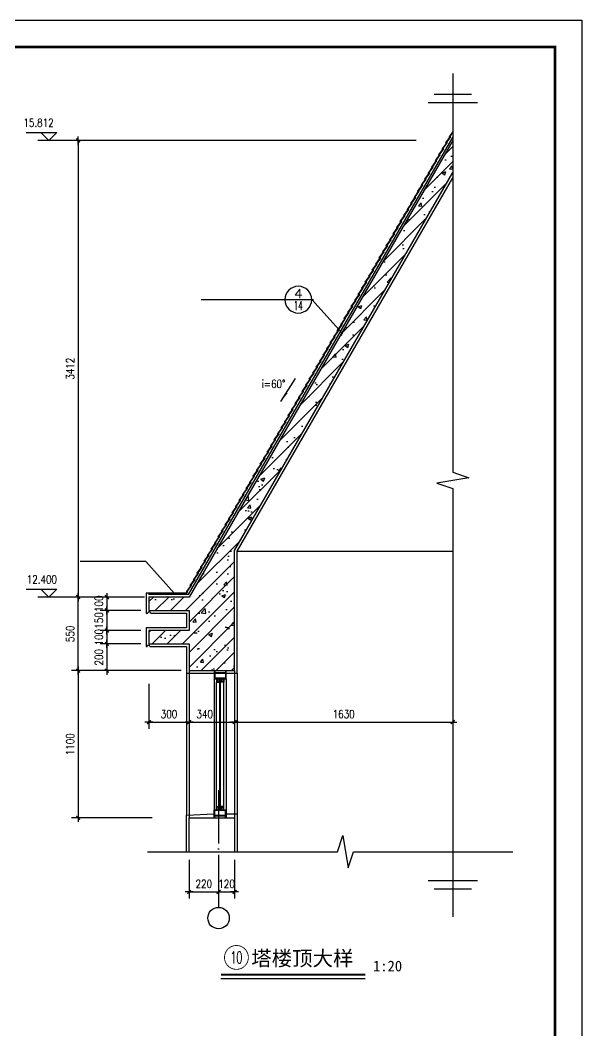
# Model space of a CAD drawing. Extents: x 12400 to 217743, y 90685 to 209848.
# Drawn here: x 110832 to 115027, y 183970 to 191521 of the extents above; entities that cross this region are included whole.
import ezdxf
from ezdxf.enums import TextEntityAlignment as Align

# ---------------------------------------------------------------- set-up
doc = ezdxf.new("R2010")
doc.units = 0
doc.header["$LTSCALE"] = 200
doc.linetypes.add('CONTINOUS', pattern=[0])
doc.linetypes.add('DOTE', pattern=[2.42, 2, -0.2, 0.02, -0.2])
doc.layers.get('0').update_dxf_attribs({"linetype": 'CONTINUOUS'})
doc.layers.get('DEFPOINTS').update_dxf_attribs({"linetype": 'CONTINUOUS'})
for name, color, linetype in [('2', 2, 'CONTINUOUS'), ('4', 4, 'CONTINUOUS'), ('8', 8, 'CONTINUOUS'), ('ASHADE', 7, 'CONTINUOUS'), ('AXIS', 3, 'CONTINUOUS'), ('AXIS_TEXT', 7, 'CONTINUOUS'), ('DOTE', 1, 'DOTE'), ('F1', 121, 'CONTINOUS'), ('HATCH', 8, 'CONTINUOUS'), ('LM-8', 8, 'CONTINUOUS'), ('PM-143', 143, 'CONTINUOUS'), ('PM-8', 8, 'CONTINUOUS'), ('PUB_DIM', 3, 'CONTINUOUS'), ('PUB_TITLE', 143, 'CONTINUOUS'), ('TEXT', 7, 'CONTINUOUS')]:
    doc.layers.add(name, color=color, linetype=linetype)
doc.styles.add('2', font='SIMHEI.TTF')
doc.styles.add('COMP', font='complex', dxfattribs={"bigfont": 'hztxt'})
doc.styles.add('COMPLEX', font='COMPLEX')
doc.styles.add('DIM_FONT', font='SIMPLEX', dxfattribs={"width": 0.8})
doc.dimstyles.new('DIMN150', dxfattribs={"dimscale": 1.5, "dimtxt": 300, "dimasz": 1, "dimexe": 250, "dimexo": 0, "dimgap": 150, "dimtad": 1, "dimdec": 0, "dimzin": 0, "dimdsep": 46, "dimtxsty": 'DIM_FONT', "dimblk": '_DIMX', "dimblk1": '_DIMX', "dimblk2": '_DIMX', "dimsah": 1, "dimcen": 0, "dimclrt": 7, "dimadec": 0, "dimazin": 0, "dimtfac": 1, "dimtdec": 0, "dimtix": 1, "dimtmove": 2, "dimatfit": 3, "dimldrblk": '_DIMX', "dimfxl": 0, "dimtolj": 1, "dimtzin": 0, "dimarcsym": 0})
doc.dimstyles.new('DIMN20', dxfattribs={"dimscale": 0.2, "dimtxt": 300, "dimasz": 1, "dimexe": 250, "dimexo": 300, "dimgap": 150, "dimtad": 1, "dimdec": 0, "dimzin": 0, "dimdsep": 46, "dimtxsty": 'DIM_FONT', "dimblk": '_DIMX', "dimblk1": '_DIMX', "dimblk2": '_DIMX', "dimcen": 2.5, "dimclrt": 7, "dimadec": 0, "dimazin": 0, "dimtfac": 1, "dimtdec": 0, "dimtix": 1, "dimtmove": 2, "dimatfit": 3, "dimldrblk": '_DIMX', "dimfxl": 0, "dimtolj": 1, "dimtzin": 0, "dimarcsym": 0})

# ---------------------------------------------------------------- blocks, each defined once
blk = doc.blocks.new('_ARROW')
blk.add_solid([(0, 0), (-1, 0.1), (-1, -0.1)])
blk = doc.blocks.new('_DIMX')
blk.add_line((-150, 0), (150, 0))
at = {"const_width": 50}
blk.add_lwpolyline([(-70, -70), (70, 70)], dxfattribs=at)
blk = doc.blocks.new('*D2148')
at = {"layer": 'DEFPOINTS', "color": 0}
for p in [(111793.4, 187210.7), (111479.4, 187110.7), (111793.4, 187110.7)]:
    blk.add_point(p, dxfattribs=at)
at = {"layer": 'PUB_DIM', "color": 0, "lineweight": -2}
for p, q in [((111733.4, 187210.7), (111429.4, 187210.7)), ((111479.4, 187210.9), (111479.4, 187211.1)), ((111479.4, 187210.7), (111479.4, 187110.7)), ((111733.4, 187110.7), (111429.4, 187110.7)), ((111479.4, 187110.5), (111479.4, 187110.3))]:
    blk.add_line(p, q, dxfattribs=at)
at = {"layer": 'PUB_DIM', "color": 0, "lineweight": -2, "xscale": 0.2, "yscale": 0.2, "zscale": 0.2}
for p, rotation in [((111479.4, 187210.7), 270), ((111479.4, 187110.7), 90)]:
    blk.add_blockref('_DIMX', p, dxfattribs=dict(at, rotation=rotation))
at = {"layer": 'PUB_DIM', "color": 7, "insert": (111419.4, 187160.7), "char_height": 60, "attachment_point": 5, "rotation": 90, "style": 'DIM_FONT'}
blk.add_mtext('\\A1;100', dxfattribs=at)
blk = doc.blocks.new('*D2149')
at = {"layer": 'DEFPOINTS', "color": 0}
for p in [(111793.4, 187110.7), (111479.4, 186960.7), (111793.4, 186960.7)]:
    blk.add_point(p, dxfattribs=at)
at = {"layer": 'PUB_DIM', "color": 0, "lineweight": -2}
for p, q in [((111733.4, 187110.7), (111429.4, 187110.7)), ((111479.4, 187110.9), (111479.4, 187111.1)), ((111479.4, 187110.7), (111479.4, 186960.7)), ((111733.4, 186960.7), (111429.4, 186960.7)), ((111479.4, 186960.5), (111479.4, 186960.3))]:
    blk.add_line(p, q, dxfattribs=at)
at = {"layer": 'PUB_DIM', "color": 0, "lineweight": -2, "xscale": 0.2, "yscale": 0.2, "zscale": 0.2}
for p, rotation in [((111479.4, 187110.7), 270), ((111479.4, 186960.7), 90)]:
    blk.add_blockref('_DIMX', p, dxfattribs=dict(at, rotation=rotation))
at = {"layer": 'PUB_DIM', "color": 7, "insert": (111419.4, 187035.7), "char_height": 60, "attachment_point": 5, "rotation": 90, "style": 'DIM_FONT'}
blk.add_mtext('\\A1;150', dxfattribs=at)
blk = doc.blocks.new('*D2150')
at = {"layer": 'DEFPOINTS', "color": 0}
for p in [(111793.4, 186960.7), (111479.4, 186860.7), (111793.4, 186860.7)]:
    blk.add_point(p, dxfattribs=at)
at = {"layer": 'PUB_DIM', "color": 0, "lineweight": -2}
for p, q in [((111733.4, 186960.7), (111429.4, 186960.7)), ((111479.4, 186960.9), (111479.4, 186961.1)), ((111479.4, 186960.7), (111479.4, 186860.7)), ((111733.4, 186860.7), (111429.4, 186860.7)), ((111479.4, 186860.5), (111479.4, 186860.3))]:
    blk.add_line(p, q, dxfattribs=at)
at = {"layer": 'PUB_DIM', "color": 0, "lineweight": -2, "xscale": 0.2, "yscale": 0.2, "zscale": 0.2}
for p, rotation in [((111479.4, 186960.7), 270), ((111479.4, 186860.7), 90)]:
    blk.add_blockref('_DIMX', p, dxfattribs=dict(at, rotation=rotation))
at = {"layer": 'PUB_DIM', "color": 7, "insert": (111419.4, 186910.7), "char_height": 60, "attachment_point": 5, "rotation": 90, "style": 'DIM_FONT'}
blk.add_mtext('\\A1;100', dxfattribs=at)
blk = doc.blocks.new('*D2151')
at = {"layer": 'DEFPOINTS', "color": 0}
for p in [(111793.4, 186621.3), (112093.4, 186621.3), (112093.4, 186276)]:
    blk.add_point(p, dxfattribs=at)
at = {"layer": 'PUB_DIM', "color": 0, "lineweight": -2}
for p, q in [((111793.4, 186561.3), (111793.4, 186226)), ((112093.4, 186561.3), (112093.4, 186226)), ((111793.6, 186276), (112093.2, 186276))]:
    blk.add_line(p, q, dxfattribs=at)
at = {"layer": 'PUB_DIM', "color": 0, "lineweight": -2, "xscale": 0.2, "yscale": 0.2, "zscale": 0.2, "rotation": 180}
blk.add_blockref('_DIMX', (111793.4, 186276), dxfattribs=at)
at = {"layer": 'PUB_DIM', "color": 0, "lineweight": -2, "xscale": 0.2, "yscale": 0.2, "zscale": 0.2}
blk.add_blockref('_DIMX', (112093.4, 186276), dxfattribs=at)
at = {"layer": 'PUB_DIM', "color": 7, "insert": (111943.4, 186336), "char_height": 60, "attachment_point": 5, "style": 'DIM_FONT'}
blk.add_mtext('\\A1;300', dxfattribs=at)
blk = doc.blocks.new('*D2152')
at = {"layer": 'DEFPOINTS', "color": 0}
for p in [(112093.4, 186621.3), (112433.4, 186621.3), (112433.4, 186276)]:
    blk.add_point(p, dxfattribs=at)
at = {"layer": 'PUB_DIM', "color": 0, "lineweight": -2}
for p, q in [((112093.4, 186561.3), (112093.4, 186226)), ((112433.4, 186561.3), (112433.4, 186226)), ((112093.6, 186276), (112433.2, 186276))]:
    blk.add_line(p, q, dxfattribs=at)
at = {"layer": 'PUB_DIM', "color": 0, "lineweight": -2, "xscale": 0.2, "yscale": 0.2, "zscale": 0.2, "rotation": 180}
blk.add_blockref('_DIMX', (112093.4, 186276), dxfattribs=at)
at = {"layer": 'PUB_DIM', "color": 0, "lineweight": -2, "xscale": 0.2, "yscale": 0.2, "zscale": 0.2}
blk.add_blockref('_DIMX', (112433.4, 186276), dxfattribs=at)
at = {"layer": 'PUB_DIM', "color": 7, "insert": (112210.4, 186336), "char_height": 60, "attachment_point": 5, "style": 'DIM_FONT'}
blk.add_mtext('\\A1;340', dxfattribs=at)
blk = doc.blocks.new('*D2153')
at = {"layer": 'DEFPOINTS', "color": 0}
for p in [(111793.4, 186860.7), (111479.4, 186660.7), (112093.4, 186660.7)]:
    blk.add_point(p, dxfattribs=at)
at = {"layer": 'PUB_DIM', "color": 0, "lineweight": -2}
for p, q in [((111733.4, 186860.7), (111429.4, 186860.7)), ((111479.4, 186860.5), (111479.4, 186660.9)), ((112033.4, 186660.7), (111429.4, 186660.7))]:
    blk.add_line(p, q, dxfattribs=at)
at = {"layer": 'PUB_DIM', "color": 0, "lineweight": -2, "xscale": 0.2, "yscale": 0.2, "zscale": 0.2}
for p, rotation in [((111479.4, 186860.7), 90), ((111479.4, 186660.7), 270)]:
    blk.add_blockref('_DIMX', p, dxfattribs=dict(at, rotation=rotation))
at = {"layer": 'PUB_DIM', "color": 7, "insert": (111419.4, 186760.7), "char_height": 60, "attachment_point": 5, "rotation": 90, "style": 'DIM_FONT'}
blk.add_mtext('\\A1;200', dxfattribs=at)
blk = doc.blocks.new('*D2154')
at = {"layer": 'DEFPOINTS', "color": 0}
for p in [(112433.4, 186621.3), (114063.4, 186535.1), (114063.4, 186276)]:
    blk.add_point(p, dxfattribs=at)
at = {"layer": 'PUB_DIM', "color": 0, "lineweight": -2}
for p, q in [((112433.4, 186561.3), (112433.4, 186226)), ((114063.4, 186475.1), (114063.4, 186226)), ((112433.6, 186276), (114063.2, 186276))]:
    blk.add_line(p, q, dxfattribs=at)
at = {"layer": 'PUB_DIM', "color": 0, "lineweight": -2, "xscale": 0.2, "yscale": 0.2, "zscale": 0.2, "rotation": 180}
blk.add_blockref('_DIMX', (112433.4, 186276), dxfattribs=at)
at = {"layer": 'PUB_DIM', "color": 0, "lineweight": -2, "xscale": 0.2, "yscale": 0.2, "zscale": 0.2}
blk.add_blockref('_DIMX', (114063.4, 186276), dxfattribs=at)
at = {"layer": 'PUB_DIM', "color": 7, "insert": (113248.4, 186336), "char_height": 60, "attachment_point": 5, "style": 'DIM_FONT'}
blk.add_mtext('\\A1;1630', dxfattribs=at)
blk = doc.blocks.new('_AXISO')
blk.add_circle((0, 0), 0.5)
at = {"layer": 'AXIS_TEXT', "style": 'COMPLEX', "width": 1.041667}
blk.add_attdef('A', text='', height=0.56, dxfattribs=at).set_placement((-0.25, -0.28), (0.25, -0.28), align=Align.FIT)
blk = doc.blocks.new('_INDEX1')
at = {"const_width": 0.035}
blk.add_lwpolyline([(-0.5, 0, 1), (0.5, 0, 1)], format="xyb", close=True, dxfattribs=at)
at = {"style": 'COMP', "width": 2.333333}
blk.add_attdef('1', text='', height=0.5, dxfattribs=at).set_placement((-0.25, -0.25), (0.25, -0.25), align=Align.FIT)
blk = doc.blocks.new('*D2163')
at = {"layer": 'DEFPOINTS', "color": 0}
for p in [(113848.7, 190622.9), (111264.7, 187210.7), (111578.7, 187210.7)]:
    blk.add_point(p, dxfattribs=at)
at = {"layer": 'PUB_DIM', "color": 0, "lineweight": -2}
for p, q in [((113788.7, 190622.9), (111214.7, 190622.9)), ((111264.7, 190622.7), (111264.7, 187210.9)), ((111518.7, 187210.7), (111214.7, 187210.7))]:
    blk.add_line(p, q, dxfattribs=at)
at = {"layer": 'PUB_DIM', "color": 0, "lineweight": -2, "xscale": 0.2, "yscale": 0.2, "zscale": 0.2}
for p, rotation in [((111264.7, 190622.9), 90), ((111264.7, 187210.7), 270)]:
    blk.add_blockref('_DIMX', p, dxfattribs=dict(at, rotation=rotation))
at = {"layer": 'PUB_DIM', "color": 7, "insert": (111204.7, 188916.8), "char_height": 60, "attachment_point": 5, "rotation": 90, "style": 'DIM_FONT'}
blk.add_mtext('\\A1;3412', dxfattribs=at)
blk = doc.blocks.new('*D2164')
at = {"layer": 'DEFPOINTS', "color": 0}
for p in [(111878.7, 186660.7), (111264.7, 185560.7), (111878.7, 185560.7)]:
    blk.add_point(p, dxfattribs=at)
at = {"layer": 'PUB_DIM', "color": 0, "lineweight": -2}
for p, q in [((111818.7, 186660.7), (111214.7, 186660.7)), ((111264.7, 186660.5), (111264.7, 185560.9)), ((111818.7, 185560.7), (111214.7, 185560.7))]:
    blk.add_line(p, q, dxfattribs=at)
at = {"layer": 'PUB_DIM', "color": 0, "lineweight": -2, "xscale": 0.2, "yscale": 0.2, "zscale": 0.2}
for p, rotation in [((111264.7, 186660.7), 90), ((111264.7, 185560.7), 270)]:
    blk.add_blockref('_DIMX', p, dxfattribs=dict(at, rotation=rotation))
at = {"layer": 'PUB_DIM', "color": 7, "insert": (111204.7, 186110.7), "char_height": 60, "attachment_point": 5, "rotation": 90, "style": 'DIM_FONT'}
blk.add_mtext('\\A1;1100', dxfattribs=at)
blk = doc.blocks.new('*D2165')
at = {"layer": 'DEFPOINTS', "color": 0}
for p in [(111264.7, 187210.7), (111634.5, 187210.7), (111878.7, 186660.7)]:
    blk.add_point(p, dxfattribs=at)
at = {"layer": 'PUB_DIM', "color": 0, "lineweight": -2}
for p, q in [((111574.5, 187210.7), (111214.7, 187210.7)), ((111264.7, 186660.9), (111264.7, 187210.5)), ((111818.7, 186660.7), (111214.7, 186660.7))]:
    blk.add_line(p, q, dxfattribs=at)
at = {"layer": 'PUB_DIM', "color": 0, "lineweight": -2, "xscale": 0.2, "yscale": 0.2, "zscale": 0.2}
for p, rotation in [((111264.7, 187210.7), 90), ((111264.7, 186660.7), 270)]:
    blk.add_blockref('_DIMX', p, dxfattribs=dict(at, rotation=rotation))
at = {"layer": 'PUB_DIM', "color": 7, "insert": (111204.7, 186935.7), "char_height": 60, "attachment_point": 5, "rotation": 90, "style": 'DIM_FONT'}
blk.add_mtext('\\A1;550', dxfattribs=at)
blk = doc.blocks.new('_INDEX')
blk.add_line((-0.5, 0), (0.5, 0))
blk.add_circle((0, 0), 0.5)
at = {"style": 'COMP'}
for tag, width, p, p2 in [('1', 2.333333, (-0.17, 0.05), (0.17, 0.05)), ('-', 1.166667, (-0.17, -0.39), (0.17, -0.39))]:
    blk.add_attdef(tag, text='', height=0.34, dxfattribs=dict(at, width=width)).set_placement(p, p2, align=Align.FIT)
blk = doc.blocks.new('*D2199')
at = {"layer": 'DEFPOINTS', "color": 0}
for p in [(112093.4, 185307.8), (112313.4, 185307.8), (112313.4, 185007.8)]:
    blk.add_point(p, dxfattribs=at)
at = {"layer": 'PUB_DIM', "color": 0, "lineweight": -2}
for p, q in [((112093.4, 185247.8), (112093.4, 184957.8)), ((112313.4, 185247.8), (112313.4, 184957.8)), ((112093.6, 185007.8), (112313.2, 185007.8))]:
    blk.add_line(p, q, dxfattribs=at)
at = {"layer": 'PUB_DIM', "color": 0, "lineweight": -2, "xscale": 0.2, "yscale": 0.2, "zscale": 0.2, "rotation": 180}
blk.add_blockref('_DIMX', (112093.4, 185007.8), dxfattribs=at)
at = {"layer": 'PUB_DIM', "color": 0, "lineweight": -2, "xscale": 0.2, "yscale": 0.2, "zscale": 0.2}
blk.add_blockref('_DIMX', (112313.4, 185007.8), dxfattribs=at)
at = {"layer": 'PUB_DIM', "color": 7, "insert": (112203.4, 185067.8), "char_height": 60, "attachment_point": 5, "style": 'DIM_FONT'}
blk.add_mtext('\\A1;220', dxfattribs=at)
blk = doc.blocks.new('*D2200')
at = {"layer": 'DEFPOINTS', "color": 0}
for p in [(112313.4, 185307.8), (112433.4, 185307.8), (112433.4, 185007.8)]:
    blk.add_point(p, dxfattribs=at)
at = {"layer": 'PUB_DIM', "color": 0, "lineweight": -2}
for p, q in [((112313.4, 185247.8), (112313.4, 184957.8)), ((112433.4, 185247.8), (112433.4, 184957.8)), ((112313.2, 185007.8), (112313, 185007.8)), ((112313.4, 185007.8), (112433.4, 185007.8)), ((112433.6, 185007.8), (112433.8, 185007.8))]:
    blk.add_line(p, q, dxfattribs=at)
at = {"layer": 'PUB_DIM', "color": 0, "lineweight": -2, "xscale": 0.2, "yscale": 0.2, "zscale": 0.2}
blk.add_blockref('_DIMX', (112313.4, 185007.8), dxfattribs=at)
at = {"layer": 'PUB_DIM', "color": 0, "lineweight": -2, "xscale": 0.2, "yscale": 0.2, "zscale": 0.2, "rotation": 180}
blk.add_blockref('_DIMX', (112433.4, 185007.8), dxfattribs=at)
at = {"layer": 'PUB_DIM', "color": 7, "insert": (112373.4, 185067.8), "char_height": 60, "attachment_point": 5, "style": 'DIM_FONT'}
blk.add_mtext('\\A1;120', dxfattribs=at)

msp = doc.modelspace()

# ---------------------------------------------------------------- hatches: boundary and pattern name
at = {"layer": 'HATCH'}
h = msp.add_hatch(dxfattribs=at)
h.set_pattern_fill('AN31C', color=256, scale=400, style=0)
h.set_pattern_definition([(45, (-103540.15, 174810.73), (-56.568542, 56.568542), []), (50, (-103540.15, 174810.73), (286.90407, -25.10085), [30, -330]), (355, (-103540.15, 174810.73), (-55.50053, 300.87685), [24, -264]), (100.4514, (-103516.24, 174808.64), (231.40375, 275.7758), [25.49608, -280.45684]), (46.1842, (-103540.15, 174890.73), (426.8964, -66.2076), [45, -495]), (96.6356, (-103504.57, 174885.2), (373.8651, 389.64715), [38.2441, -420.6852]), (351.1842, (-103540.15, 174890.73), (373.8648, 389.6474), [36, -396]), (21, (-103500.15, 174870.73), (238.76282, -161.04756), [30, -330]), (326, (-103500.15, 174870.73), (97.32613, 290.06), [24, -264]), (71.4514, (-103480.25, 174857.3), (336.08905, 129.0122), [25.49608, -280.45684]), (37.5, (-103540.15, 174810.73), (4.86394, 133.15754), [0, -260.8, 0, -268, 0, -265]), (7.5, (-103540.15, 174810.73), (105.227815, 157.764685), [0, -152.8, 0, -254.8, 0, -101]), (327.5, (-103629.35, 174810.73), (213.528974, -9.02195), [0, -100, 0, -312, 0, -414]), (317.5, (-103669.35, 174810.73), (233.27447, 40.042), [0, -130, 0, -207.2, 0, -294])])
h.paths.add_polyline_path([(112433.36, 187559.631), (114063.36, 190382.874), (114063.36, 190622.874), (112093.36, 187210.734), (111793.36, 187210.734), (111793.36, 187110.734), (112093.36, 187110.734), (112093.36, 186960.734), (111793.36, 186960.734), (111793.36, 186860.734), (112093.36, 186860.734), (112093.36, 186660.734), (112433.36, 186660.734)])

# ---------------------------------------------------------------- linework, layer by layer
at = {"color": 8}
msp.add_lwpolyline([(114063.36, 190689.116), (114035.397, 190650.463), (114035.397, 190650.463), (114039.448, 190647.532), (114063.36, 190680.586)], dxfattribs=at)
for points in [[(113983.075, 190559.839), (113987.126, 190556.908), (114021.865, 190604.928), (114017.814, 190607.859), (113983.075, 190559.839)], [(114009.236, 190605.151), (114013.287, 190602.22), (114048.026, 190650.24), (114043.975, 190653.171), (114009.236, 190605.151)], [(113930.753, 190469.215), (113934.804, 190466.284), (113969.543, 190514.304), (113965.492, 190517.235), (113930.753, 190469.215)], [(113956.914, 190514.527), (113960.965, 190511.596), (113995.704, 190559.616), (113991.653, 190562.547), (113956.914, 190514.527)], [(113904.592, 190423.903), (113908.643, 190420.972), (113943.382, 190468.992), (113939.331, 190471.922), (113904.592, 190423.903)], [(113852.27, 190333.278), (113856.321, 190330.348), (113891.06, 190378.368), (113887.009, 190381.298), (113852.27, 190333.278)], [(113878.431, 190378.59), (113882.482, 190375.66), (113917.221, 190423.68), (113913.17, 190426.61), (113878.431, 190378.59)], [(113799.948, 190242.654), (113803.999, 190239.723), (113838.738, 190287.743), (113834.687, 190290.674), (113799.948, 190242.654)], [(113826.109, 190287.966), (113830.16, 190285.035), (113864.899, 190333.055), (113860.848, 190335.986), (113826.109, 190287.966)], [(113773.787, 190197.342), (113777.838, 190194.411), (113812.577, 190242.431), (113808.526, 190245.362), (113773.787, 190197.342)], [(113721.465, 190106.718), (113725.516, 190103.787), (113760.255, 190151.807), (113756.204, 190154.738), (113721.465, 190106.718)], [(113747.626, 190152.03), (113751.677, 190149.099), (113786.416, 190197.119), (113782.365, 190200.05), (113747.626, 190152.03)], [(113669.143, 190016.093), (113673.195, 190013.163), (113707.933, 190061.183), (113703.882, 190064.113), (113669.143, 190016.093)], [(113695.304, 190061.406), (113699.355, 190058.475), (113734.094, 190106.495), (113730.043, 190109.425), (113695.304, 190061.406)], [(113642.982, 189970.781), (113647.034, 189967.851), (113681.772, 190015.871), (113677.721, 190018.801), (113642.982, 189970.781)], [(113590.661, 189880.157), (113594.712, 189877.226), (113629.45, 189925.246), (113625.399, 189928.177), (113590.661, 189880.157)], [(113616.821, 189925.469), (113620.873, 189922.538), (113655.611, 189970.558), (113651.56, 189973.489), (113616.821, 189925.469)], [(113538.339, 189789.533), (113542.39, 189786.602), (113577.129, 189834.622), (113573.077, 189837.553), (113538.339, 189789.533)], [(113564.5, 189834.845), (113568.551, 189831.914), (113603.289, 189879.934), (113599.238, 189882.865), (113564.5, 189834.845)], [(113512.178, 189744.221), (113516.229, 189741.29), (113550.968, 189789.31), (113546.916, 189792.241), (113512.178, 189744.221)], [(113459.856, 189653.596), (113463.907, 189650.666), (113498.646, 189698.686), (113494.595, 189701.616), (113459.856, 189653.596)], [(113486.017, 189698.909), (113490.068, 189695.978), (113524.807, 189743.998), (113520.755, 189746.928), (113486.017, 189698.909)], [(113407.534, 189562.972), (113411.585, 189560.041), (113446.324, 189608.061), (113442.273, 189610.992), (113407.534, 189562.972)], [(113433.695, 189608.284), (113437.746, 189605.354), (113472.485, 189653.374), (113468.434, 189656.304), (113433.695, 189608.284)], [(113381.373, 189517.66), (113385.424, 189514.729), (113420.163, 189562.749), (113416.112, 189565.68), (113381.373, 189517.66)], [(113329.051, 189427.036), (113333.102, 189424.105), (113367.841, 189472.125), (113363.79, 189475.056), (113329.051, 189427.036)], [(113355.212, 189472.348), (113359.263, 189469.417), (113394.002, 189517.437), (113389.951, 189520.368), (113355.212, 189472.348)], [(113276.729, 189336.411), (113280.78, 189333.481), (113315.519, 189381.501), (113311.468, 189384.431), (113276.729, 189336.411)], [(113302.89, 189381.724), (113306.941, 189378.793), (113341.68, 189426.813), (113337.629, 189429.744), (113302.89, 189381.724)], [(113250.568, 189291.099), (113254.619, 189288.169), (113289.358, 189336.189), (113285.307, 189339.119), (113250.568, 189291.099)], [(113198.246, 189200.475), (113202.297, 189197.544), (113237.036, 189245.564), (113232.985, 189248.495), (113198.246, 189200.475)], [(113224.407, 189245.787), (113228.458, 189242.857), (113263.197, 189290.877), (113259.146, 189293.807), (113224.407, 189245.787)], [(113145.924, 189109.851), (113149.975, 189106.92), (113184.714, 189154.94), (113180.663, 189157.871), (113145.924, 189109.851)], [(113172.085, 189155.163), (113176.136, 189152.232), (113210.875, 189200.252), (113206.824, 189203.183), (113172.085, 189155.163)], [(113119.763, 189064.539), (113123.814, 189061.608), (113158.553, 189109.628), (113154.502, 189112.559), (113119.763, 189064.539)], [(113067.441, 188973.914), (113071.492, 188970.984), (113106.231, 189019.004), (113102.18, 189021.934), (113067.441, 188973.914)], [(113093.602, 189019.227), (113097.653, 189016.296), (113132.392, 189064.316), (113128.341, 189067.247), (113093.602, 189019.227)], [(113015.119, 188883.29), (113019.17, 188880.36), (113053.909, 188928.379), (113049.858, 188931.31), (113015.119, 188883.29)], [(113041.28, 188928.602), (113045.331, 188925.672), (113080.07, 188973.692), (113076.019, 188976.622), (113041.28, 188928.602)], [(112988.958, 188837.978), (112993.009, 188835.047), (113027.748, 188883.067), (113023.697, 188885.998), (112988.958, 188837.978)], [(112936.636, 188747.354), (112940.687, 188744.423), (112975.426, 188792.443), (112971.375, 188795.374), (112936.636, 188747.354)], [(112962.797, 188792.666), (112966.848, 188789.735), (113001.587, 188837.755), (112997.536, 188840.686), (112962.797, 188792.666)], [(112884.314, 188656.73), (112888.365, 188653.799), (112923.104, 188701.819), (112919.053, 188704.75), (112884.314, 188656.73)], [(112910.475, 188702.042), (112914.526, 188699.111), (112949.265, 188747.131), (112945.214, 188750.062), (112910.475, 188702.042)], [(112858.153, 188611.417), (112862.204, 188608.487), (112896.943, 188656.507), (112892.892, 188659.437), (112858.153, 188611.417)], [(112805.831, 188520.793), (112809.883, 188517.863), (112844.621, 188565.882), (112840.57, 188568.813), (112805.831, 188520.793)], [(112805.831, 188520.793), (112809.883, 188517.863), (112844.621, 188565.882), (112840.57, 188568.813), (112805.831, 188520.793)], [(112831.992, 188566.105), (112836.044, 188563.175), (112870.782, 188611.195), (112866.731, 188614.125), (112831.992, 188566.105)], [(112753.51, 188430.169), (112757.561, 188427.238), (112792.299, 188475.258), (112788.248, 188478.189), (112753.51, 188430.169)], [(112779.67, 188475.481), (112783.722, 188472.55), (112818.46, 188520.57), (112814.409, 188523.501), (112779.67, 188475.481)], [(112727.349, 188384.857), (112731.4, 188381.926), (112766.138, 188429.946), (112762.087, 188432.877), (112727.349, 188384.857)], [(112675.027, 188294.233), (112679.078, 188291.302), (112713.817, 188339.322), (112709.765, 188342.253), (112675.027, 188294.233)], [(112701.188, 188339.545), (112705.239, 188336.614), (112739.978, 188384.634), (112735.926, 188387.565), (112701.188, 188339.545)], [(112622.705, 188203.608), (112626.756, 188200.678), (112661.495, 188248.698), (112657.444, 188251.628), (112622.705, 188203.608)], [(112648.866, 188248.92), (112652.917, 188245.99), (112687.656, 188294.01), (112683.605, 188296.94), (112648.866, 188248.92)], [(112596.544, 188158.296), (112600.595, 188155.366), (112635.334, 188203.385), (112631.283, 188206.316), (112596.544, 188158.296)], [(112544.222, 188067.672), (112548.273, 188064.741), (112583.012, 188112.761), (112578.961, 188115.692), (112544.222, 188067.672)], [(112570.383, 188112.984), (112574.434, 188110.053), (112609.173, 188158.073), (112605.122, 188161.004), (112570.383, 188112.984)], [(112491.9, 187977.048), (112495.951, 187974.117), (112530.69, 188022.137), (112526.639, 188025.068), (112491.9, 187977.048)], [(112518.061, 188022.36), (112522.112, 188019.429), (112556.851, 188067.449), (112552.8, 188070.38), (112518.061, 188022.36)], [(112465.739, 187931.736), (112469.79, 187928.805), (112504.529, 187976.825), (112500.478, 187979.756), (112465.739, 187931.736)], [(112413.417, 187841.111), (112417.468, 187838.181), (112452.207, 187886.201), (112448.156, 187889.131), (112413.417, 187841.111)], [(112439.578, 187886.423), (112443.629, 187883.493), (112478.368, 187931.513), (112474.317, 187934.443), (112439.578, 187886.423)], [(112361.095, 187750.487), (112365.146, 187747.556), (112399.885, 187795.576), (112395.834, 187798.507), (112361.095, 187750.487)], [(112387.256, 187795.799), (112391.307, 187792.869), (112426.046, 187840.888), (112421.995, 187843.819), (112387.256, 187795.799)], [(112334.934, 187705.175), (112338.985, 187702.244), (112373.724, 187750.264), (112369.673, 187753.195), (112334.934, 187705.175)], [(112282.612, 187614.551), (112286.663, 187611.62), (112321.402, 187659.64), (112317.351, 187662.571), (112282.612, 187614.551)], [(112308.773, 187659.863), (112312.824, 187656.932), (112347.563, 187704.952), (112343.512, 187707.883), (112308.773, 187659.863)], [(112230.29, 187523.926), (112234.341, 187520.996), (112269.08, 187569.016), (112265.029, 187571.946), (112230.29, 187523.926)], [(112256.451, 187569.239), (112260.502, 187566.308), (112295.241, 187614.328), (112291.19, 187617.258), (112256.451, 187569.239)], [(112204.129, 187478.614), (112208.18, 187475.684), (112242.919, 187523.704), (112238.868, 187526.634), (112204.129, 187478.614)], [(112151.807, 187387.99), (112155.858, 187385.059), (112190.597, 187433.079), (112186.546, 187436.01), (112151.807, 187387.99)], [(112177.968, 187433.302), (112182.019, 187430.372), (112216.758, 187478.391), (112212.707, 187481.322), (112177.968, 187433.302)], [(112099.485, 187297.366), (112103.536, 187294.435), (112138.275, 187342.455), (112134.224, 187345.386), (112099.485, 187297.366)], [(112125.646, 187342.678), (112129.697, 187339.747), (112164.436, 187387.767), (112160.385, 187390.698), (112125.646, 187342.678)], [(112073.324, 187252.054), (112077.375, 187249.123), (112112.114, 187297.143), (112108.063, 187300.074), (112073.324, 187252.054)]]:
    msp.add_lwpolyline(points, close=True, dxfattribs=at)
at = {"layer": '2'}
msp.add_line((112079.963, 187252.699), (112081.767, 187250.655), dxfattribs=at)
for points in [[(114063.36, 190650.501), (112087.701, 187230.734)], [(111800.211, 186840.734), (112073.36, 186840.734), (112073.36, 186640.734), (112453.36, 186640.734), (112453.36, 187554.272), (114063.36, 190342.874)], [(112081.767, 187250.655), (112076.039, 187240.734), (111773.36, 187240.734)], [(111773.36, 187240.734), (111773.36, 187090.734), (111785.315, 187090.734)], [(111805.315, 187090.734), (112073.36, 187090.734), (112073.36, 186980.734), (111773.36, 186980.734), (111773.36, 186840.734), (111780.211, 186840.734)], [(112073.36, 185307.802), (112073.36, 185580.734), (112280.033, 185590.734)], [(112370.033, 185590.734), (112453.36, 185590.734), (112453.36, 185307.802)]]:
    msp.add_lwpolyline(points, dxfattribs=at)
for centre in [(111795.315, 187090.734), (111790.211, 186840.734)]:
    msp.add_arc(centre, 10, 0, 180, dxfattribs=at)
at = {"layer": '4'}
for points in [[(114063.36, 190622.874), (112093.36, 187210.734), (111793.36, 187210.734), (111793.36, 187110.734), (112093.36, 187110.734), (112093.36, 186960.734), (111793.36, 186960.734), (111793.36, 186860.734), (112093.36, 186860.734), (112093.36, 186660.734), (112433.36, 186660.734), (112433.36, 187559.631), (114063.36, 190382.874)], [(112093.36, 185307.802), (112093.36, 185560.734), (112433.36, 185560.734), (112433.36, 185307.802)]]:
    msp.add_lwpolyline(points, dxfattribs=at)
at = {"layer": '8'}
for p, q in [((112073.36, 186640.734), (112073.36, 185580.734)), ((112453.36, 186640.734), (112453.36, 185590.734))]:
    msp.add_line(p, q, dxfattribs=at)
at = {"layer": 'ASHADE', "const_width": 8}
msp.add_lwpolyline([(112136.598, 187314.683), (112087.701, 187230.734), (111789.865, 187230.734)], dxfattribs=at)
at = {"layer": 'DOTE'}
msp.add_line((112313.36, 185768.863), (112313.36, 184891.693), dxfattribs=at)
at = {"layer": 'F1'}
for p, q in [((112280.033, 186660.734), (112280.033, 186600.734)), ((112285.033, 186660.734), (112285.033, 186645.734)), ((112285.033, 186645.734), (112365.033, 186645.734)), ((112285.033, 186640.734), (112285.033, 186605.734)), ((112285.033, 186640.734), (112365.033, 186640.734)), ((112320.64, 186600.734), (112320.64, 186575.783)), ((112320.64, 186593.169), (112329.426, 186593.169)), ((112329.426, 186600.734), (112329.426, 186575.783)), ((112333.419, 186600.734), (112368.218, 186600.734)), ((112315.64, 186580.783), (112302.697, 186580.783)), ((112334.426, 186580.783), (112347.368, 186580.783)), ((112280.033, 185560.734), (112280.033, 185620.734)), ((112285.033, 185580.734), (112285.033, 185615.734)), ((112315.64, 185640.685), (112302.697, 185640.685)), ((112320.64, 185620.734), (112320.64, 185645.685)), ((112320.64, 185628.298), (112329.426, 185628.298)), ((112329.426, 185620.734), (112329.426, 185645.685)), ((112333.419, 185620.734), (112368.218, 185620.734)), ((112334.426, 185640.685), (112347.368, 185640.685)), ((112285.033, 185580.734), (112365.033, 185580.734)), ((112285.033, 185560.734), (112285.033, 185575.734)), ((112285.033, 185575.734), (112365.033, 185575.734))]:
    msp.add_line(p, q, dxfattribs=at)
for points in [[(112280.033, 186600.734), (112370.033, 186600.734), (112370.033, 186600.734), (112370.033, 186660.734)], [(112365.033, 186640.734), (112365.033, 186605.734), (112365.033, 186605.734), (112285.033, 186605.734)], [(112297.697, 186600.734), (112297.697, 186575.783), (112320.64, 186575.783)], [(112302.697, 186600.734), (112302.697, 186580.783)], [(112315.64, 186600.734), (112315.64, 186580.783)], [(112352.368, 186600.734), (112352.368, 186575.783), (112329.426, 186575.783)], [(112334.426, 186600.734), (112334.426, 186580.783)], [(112347.368, 186600.734), (112347.368, 186580.783)], [(112365.033, 186660.734), (112365.033, 186645.734)], [(112280.033, 185620.734), (112370.033, 185620.734), (112370.033, 185620.734), (112370.033, 185560.734)], [(112365.033, 185580.734), (112365.033, 185615.734), (112365.033, 185615.734), (112285.033, 185615.734)], [(112297.697, 185620.734), (112297.697, 185645.685), (112320.64, 185645.685)], [(112302.697, 185620.734), (112302.697, 185640.685)], [(112315.64, 185620.734), (112315.64, 185640.685)], [(112352.368, 185620.734), (112352.368, 185645.685), (112329.426, 185645.685)], [(112334.426, 185620.734), (112334.426, 185640.685)], [(112347.368, 185620.734), (112347.368, 185640.685)], [(112365.033, 185560.734), (112365.033, 185575.734)]]:
    msp.add_lwpolyline(points, dxfattribs=at)
at = {"layer": 'HATCH'}
for p, q in [((112093.36, 186660.734), (112093.36, 185560.734)), ((112433.36, 186660.734), (112433.36, 185560.734))]:
    msp.add_line(p, q, dxfattribs=at)
at = {"layer": 'LM-8'}
msp.add_line((112453.36, 187554.272), (114063.36, 187554.272), dxfattribs=at)
at = {"layer": 'PM-143'}
for p, q in [((112322.658, 185647.703), (112322.658, 186593.169)), ((112327.347, 185647.703), (112327.347, 186593.169)), ((112297.697, 185645.685), (112297.697, 186575.783)), ((112352.368, 185645.685), (112352.368, 186575.783))]:
    msp.add_line(p, q, dxfattribs=at)
at = {"layer": 'PM-8'}
for p, q in [((112280.033, 186600.734), (112280.033, 185620.734)), ((112370.033, 186600.734), (112370.033, 185620.734))]:
    msp.add_line(p, q, dxfattribs=at)
at = {"layer": 'PUB_DIM'}
for p, q in [((114063.36, 191123.14), (114063.36, 188142.593)), ((113924.246, 190968.433), (114202.473, 190968.433)), ((113879.65, 190907.23), (114247.069, 190907.23)), ((110875.28, 190682.874), (111105.314, 190682.874)), ((110985.314, 190682.874), (111045.314, 190622.874)), ((111045.314, 190622.874), (111105.314, 190682.874)), ((111844.943, 190622.874), (110962.279, 190622.874)), ((114183.36, 188102.593), (113943.36, 188062.593)), ((114063.36, 188142.593), (114183.36, 188102.593)), ((113943.36, 188062.593), (114063.36, 188022.593)), ((114063.36, 188022.593), (114063.36, 184820.682)), ((110875.28, 187270.734), (111105.314, 187270.734)), ((110985.314, 187270.734), (111045.314, 187210.734)), ((111045.314, 187210.734), (111105.314, 187270.734)), ((111761.296, 187210.734), (110962.279, 187210.734)), ((113201.097, 185307.802), (113241.097, 185427.802)), ((113241.097, 185427.802), (113281.097, 185187.802)), ((111783.715, 185307.802), (113201.097, 185307.802)), ((113281.097, 185187.802), (113321.097, 185307.802)), ((113321.097, 185307.802), (114511.337, 185307.802)), ((113879.65, 185092.103), (114247.069, 185092.103)), ((113924.246, 185030.9), (114202.473, 185030.9))]:
    msp.add_line(p, q, dxfattribs=at)
msp.add_lwpolyline([(112779.963, 188670.617), (112888.497, 188844.176)], dxfattribs=at)
for centre, start, end in [((112322.658, 186575.783), 180, 270), ((112327.347, 186575.783), 270, 360), ((112322.658, 185645.685), 90, 180), ((112327.347, 185645.685), 0, 90)]:
    msp.add_arc(centre, 2.018, start, end, dxfattribs=at)
at = {"layer": 'PUB_TITLE'}
msp.add_lwpolyline([(115027.327, 179640.853), (98207.327, 179640.853), (98207.327, 191520.853), (115027.327, 191520.853)], close=True, dxfattribs=at)
at = {"layer": 'PUB_TITLE', "const_width": 20}
msp.add_lwpolyline([(114827.327, 179840.853), (114827.327, 191320.853), (98707.327, 191320.853), (98707.327, 179840.853)], close=True, dxfattribs=at)
at = {"layer": 'PUB_TITLE', "const_width": 14}
msp.add_lwpolyline([(112330.808, 184389.842), (113409.44, 184389.842)], dxfattribs=at)
at = {"layer": 'PUB_TITLE'}
msp.add_lwpolyline([(112330.808, 184359.842), (113409.44, 184359.842)], dxfattribs=at)
at = {"layer": 'TEXT'}
for p, q in [((113022.065, 189432.744, 0), (112184.019, 189432.744, 0)), ((111771.028, 187476.129), (111279.533, 187476.129))]:
    msp.add_line(p, q, dxfattribs=at)

# ---------------------------------------------------------------- block references
at = {"layer": 'AXIS', "xscale": 160, "yscale": 160, "zscale": 160}
msp.add_blockref('_AXISO', (112313.36, 184811.693), dxfattribs=at)
at = {"layer": 'PUB_DIM', "xscale": -80, "yscale": 80, "zscale": 80, "rotation": 57.98041677800002}
msp.add_blockref('_ARROW', (112779.963, 188670.617), dxfattribs=at)
at = {"layer": 'PUB_TITLE'}
ref = msp.add_blockref('_INDEX1', (112447.024, 184517.815), dxfattribs=dict(at, xscale=178.3018867924528, yscale=178.3018867924528, zscale=416.0377358490566))
ref.add_attrib('1', '10', dxfattribs={"layer": '0', "height": 89.1509, "style": 'COMP', "width": 0.724138}).set_placement((112402.449, 184473.24), (112491.6, 184473.24), align=Align.FIT)
at = {"layer": 'TEXT'}
ref = msp.add_blockref('_INDEX', (112909.441, 189432.744, 0), dxfattribs=dict(at, xscale=-200.0000000000001, yscale=200.0000000000001, zscale=200.0000000000001))
ref.add_attrib('1', '4', dxfattribs={"layer": '0', "height": 68, "style": 'COMP', "width": 1.3125}).set_placement((112875.441, 189442.744, 0), (112943.441, 189442.744, 0), align=Align.FIT)
ref.add_attrib('-', '14', dxfattribs={"layer": '0', "height": 68, "style": 'COMP', "width": 0.677419}).set_placement((112875.441, 189354.744, 0), (112943.441, 189354.744, 0), align=Align.FIT)

# ---------------------------------------------------------------- texts
at = {"layer": 'PUB_DIM', "style": 'DIM_FONT', "width": 0.8}
for s, p in [('15.812', (111081.795, 190724.874)), ('i=60%%d', (112812.645, 188772.915)), ('12.400', (111106.594, 187312.734))]:
    msp.add_text(s, height=60, dxfattribs=at).set_placement(p, align=Align.RIGHT)
at = {"layer": 'PUB_TITLE', "style": '2'}
for s, height, p in [('塔楼顶大样', 112, (112557.915, 184455.043)), ('1:20', 80, (113467.396, 184413.966))]:
    msp.add_text(s, height=height, dxfattribs=at).set_placement(p)

# ---------------------------------------------------------------- dimensions: what is measured, and where the dimension line sits
at = {"layer": 'PUB_DIM'}
for base, p1, p2, picture, middle in [((111264.731, 187210.734), (113848.732, 190622.874), (111578.732, 187210.734), '*D2163', (111204.731, 188916.804)), ((111264.731, 187210.734), (111878.732, 186660.734), (111634.469, 187210.734), '*D2165', (111204.731, 186935.734)), ((111479.359, 187110.734), (111793.36, 187210.734), (111793.36, 187110.734), '*D2148', (111419.359, 187160.734)), ((111479.359, 186960.734), (111793.36, 187110.734), (111793.36, 186960.734), '*D2149', (111419.359, 187035.734)), ((111479.359, 186860.734), (111793.36, 186960.734), (111793.36, 186860.734), '*D2150', (111419.359, 186910.734)), ((111479.359, 186660.734), (111793.36, 186860.734), (112093.36, 186660.734), '*D2153', (111419.359, 186760.734)), ((111264.731, 185560.734), (111878.732, 186660.734), (111878.732, 185560.734), '*D2164', (111204.731, 186110.734))]:
    dim = msp.add_linear_dim(base=base, p1=p1, p2=p2, angle=90, dimstyle='DIMN20', dxfattribs=at)
    dim.commit()
    dim.dimension.update_dxf_attribs({"geometry": picture, "text_midpoint": middle})
for base, p1, p2, picture, middle in [((112093.36, 186275.992), (111793.36, 186621.252), (112093.36, 186621.252), '*D2151', (111943.36, 186335.992)), ((114063.36, 186275.992), (112433.36, 186621.252), (114063.36, 186535.088), '*D2154', (113248.36, 186335.992)), ((112313.36, 185007.773), (112093.36, 185307.802), (112313.36, 185307.802), '*D2199', (112203.36, 185067.773)), ((112433.36, 185007.773), (112313.36, 185307.802), (112433.36, 185307.802), '*D2200', (112373.36, 185067.773))]:
    dim = msp.add_linear_dim(base=base, p1=p1, p2=p2, dimstyle='DIMN20', dxfattribs=at)
    dim.commit()
    dim.dimension.update_dxf_attribs({"geometry": picture, "text_midpoint": middle})
dim = msp.add_linear_dim(base=(112433.36, 186275.992), p1=(112093.36, 186621.252), p2=(112433.36, 186621.252), dimstyle='DIMN20', dxfattribs=at)
dim.commit()
dim.dimension.update_dxf_attribs({"geometry": '*D2152', "text_midpoint": (112210.44, 186335.992), "dimtype": 160})

# ---------------------------------------------------------------- leaders
at = {"layer": 'TEXT'}
for points in [[(113235.051, 189185.208), (113014.144, 189432.744)], [(111984.014, 187237.565), (111771.028, 187476.129)]]:
    msp.add_leader(points, dimstyle='DIMN150', override={"dimasz": 50, "dimldrblk": 'DOTSMALL'}, dxfattribs=at)

doc.saveas('drawing.dxf')
